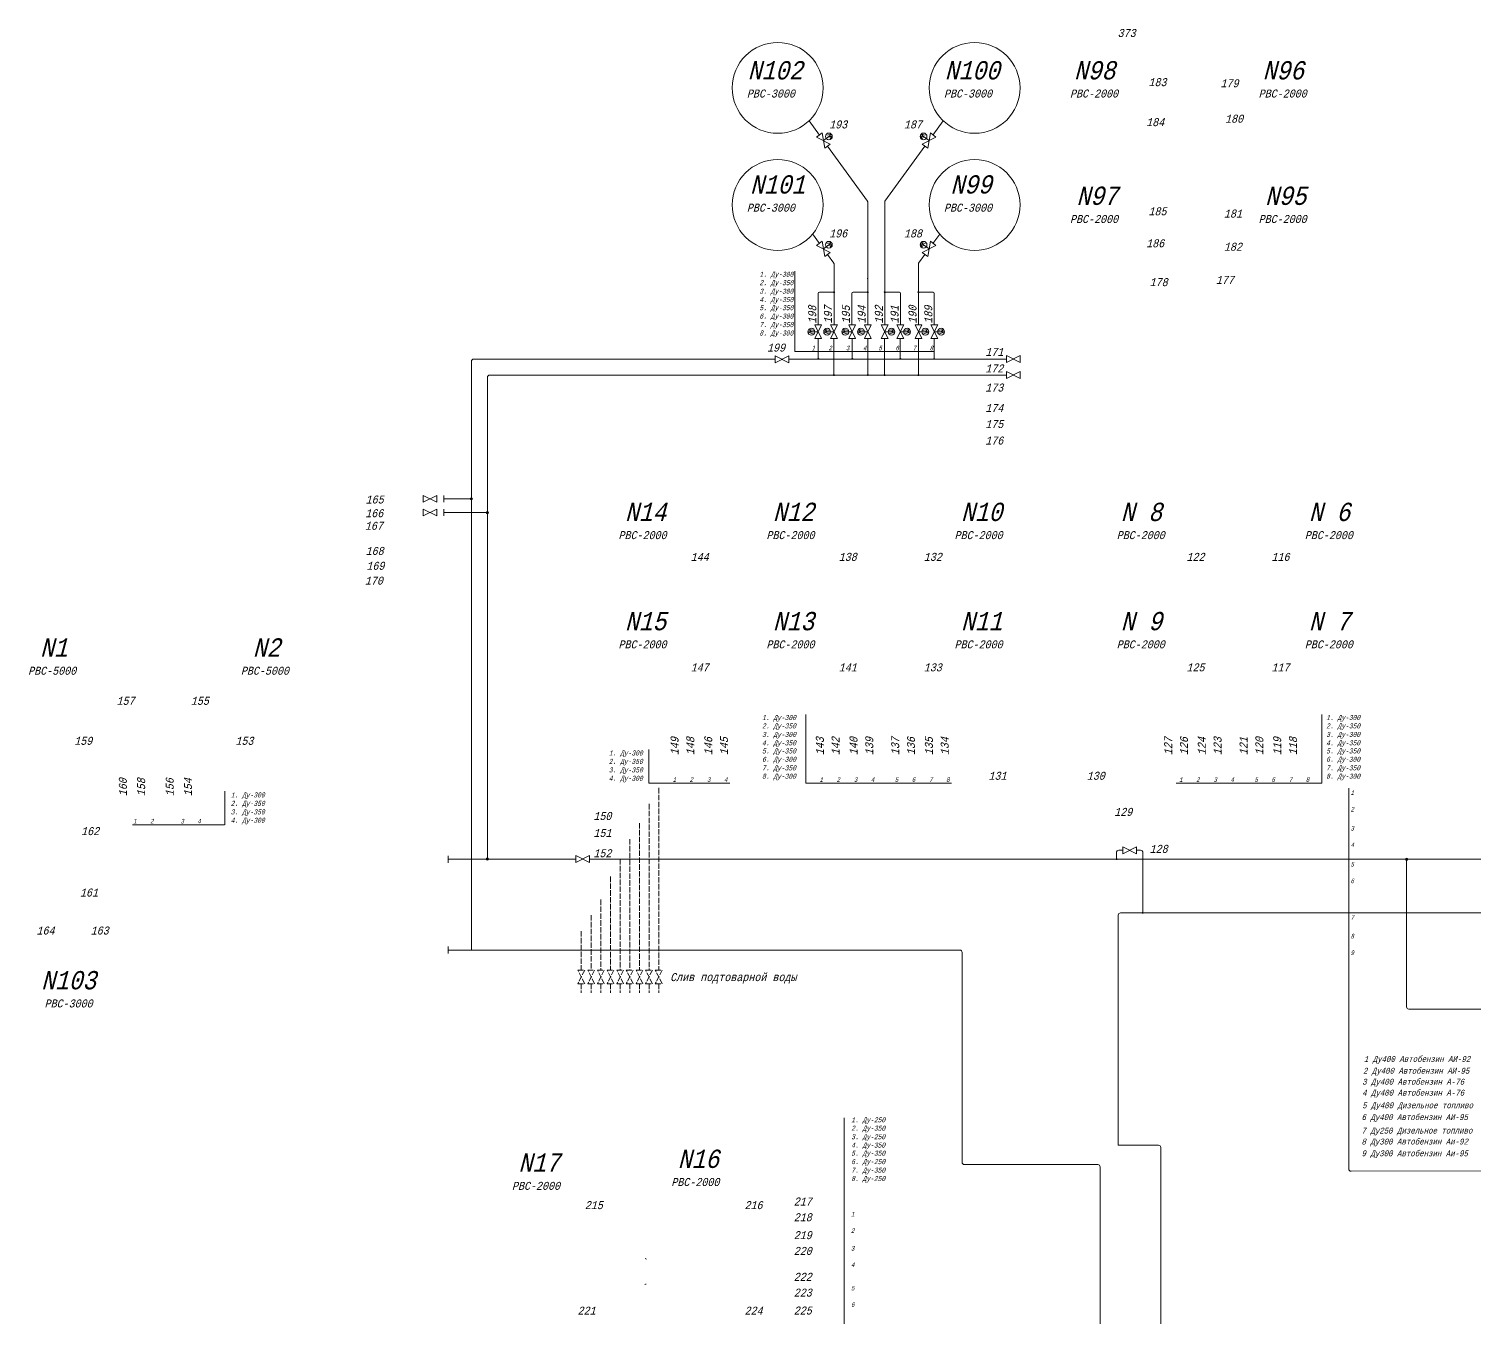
# Model space of a CAD drawing. Extents: x 26 to 789, y 11 to 574.
# Drawn here: x 40.4 to 356.4, y 292.5 to 574.3 of the extents above; entities that cross this region are included whole.
import ezdxf

# ---------------------------------------------------------------- set-up
doc = ezdxf.new("R2010")
doc.units = 0
doc.header["$MEASUREMENT"] = 0
doc.linetypes.add('ACAD_ISO02W100', pattern=[15, 12, -3])
doc.layers.add('Дт', color=160, linetype='CONTINUOUS')
doc.layers.add('Надписи', color=4, linetype='CONTINUOUS', lineweight=5)
doc.layers.add('Общие трубы', color=254, linetype='CONTINUOUS', lineweight=30)
doc.styles.get("Standard").update_dxf_attribs({"font": 'COUR.TTF', "width": 0.8, "oblique": 7, "height": 2})

msp = doc.modelspace()

# ---------------------------------------------------------------- hatches: boundary and pattern name
at = {"layer": 'Дт', "lineweight": 20}
for points in [[(216.55, 516.66, 1), (216.35, 516.66, 1)], [(223.92, 516.66, 1), (223.72, 516.66, 1)], [(227.64, 516.66, 1), (227.44, 516.66, 1)], [(228.25, 516.66, 1), (228.06, 516.66, 1)], [(234.81, 516.66, -1), (235, 516.66, -1)], [(235.42, 516.66, -1), (235.62, 516.66, -1)]]:
    msp.add_hatch(color=256, dxfattribs=at).paths.add_polyline_path(points)
h = msp.add_hatch(color=256, dxfattribs=at)
edge = h.paths.add_edge_path()
edge.add_arc((216.45, 516.66), 0.0987, 0, 360)
h = msp.add_hatch(color=256, dxfattribs=at)
edge = h.paths.add_edge_path()
edge.add_arc((223.82, 516.66), 0.0987, 0, 360)
h = msp.add_hatch(color=256, dxfattribs=at)
edge = h.paths.add_edge_path()
edge.add_arc((227.54, 516.66), 0.0987, 0, 360, ccw=False)
h = msp.add_hatch(color=256, dxfattribs=at)
edge = h.paths.add_edge_path()
edge.add_arc((234.91, 516.66), 0.0987, 0, 360, ccw=False)
h = msp.add_hatch(color=256, dxfattribs=at)
edge = h.paths.add_edge_path()
edge.add_arc((213, 502.08), 0.0987, 0, 360)
h = msp.add_hatch(color=256, dxfattribs=at)
edge = h.paths.add_edge_path()
edge.add_arc((220.43, 502.08), 0.0987, 0, 360)
h = msp.add_hatch(color=256, dxfattribs=at)
edge = h.paths.add_edge_path()
edge.add_arc((230.93, 502.08), 0.0987, 0, 360, ccw=False)
h = msp.add_hatch(color=256, dxfattribs=at)
edge = h.paths.add_edge_path()
edge.add_arc((238.36, 502.08), 0.0987, 0, 360, ccw=False)
h = msp.add_hatch(color=256, dxfattribs=at)
edge = h.paths.add_edge_path()
edge.add_arc((216.44, 498.54), 0.0987, 0, 360)
h = msp.add_hatch(color=256, dxfattribs=at)
edge = h.paths.add_edge_path()
edge.add_arc((223.84, 498.54), 0.0987, 0, 360)
h = msp.add_hatch(color=256, dxfattribs=at)
edge = h.paths.add_edge_path()
edge.add_arc((227.52, 498.54), 0.0987, 0, 360, ccw=False)
h = msp.add_hatch(color=256, dxfattribs=at)
edge = h.paths.add_edge_path()
edge.add_arc((234.91, 498.54), 0.0987, 0, 360, ccw=False)
h = msp.add_hatch(color=256, dxfattribs=at)
edge = h.paths.add_edge_path()
edge.add_arc((137.12, 471.46), 0.25, 0, 360)
h = msp.add_hatch(color=256, dxfattribs=at)
edge = h.paths.add_edge_path()
edge.add_arc((140.62, 468.46), 0.25, 0, 360)
h = msp.add_hatch(color=256, dxfattribs=at)
edge = h.paths.add_edge_path()
edge.add_arc((140.65, 392.66), 0.25, 0, 360)
h = msp.add_hatch(color=256, dxfattribs=at)
edge = h.paths.add_edge_path()
edge.add_arc((341.66, 392.59), 0.25, 0, 360)

# ---------------------------------------------------------------- linework, layer by layer
for p, q in [((211, 554.17), (213.27, 551.04)), ((240.35, 554.16), (238.09, 551.04)), ((214.13, 549.85), (215.33, 550.73)), ((237.23, 549.85), (236.03, 550.73)), ((215.02, 548.63), (223.78, 536.55)), ((236.34, 548.63), (227.58, 536.55)), ((223.82, 536.4), (223.82, 509.52)), ((227.53, 536.4), (227.53, 509.52)), ((211.78, 529.4), (213.27, 527.34)), ((239.57, 529.38), (238.09, 527.34)), ((214.13, 526.15), (215.33, 527.03)), ((215.02, 524.93), (216.4, 523.02)), ((236.34, 524.93), (234.96, 523.02)), ((237.23, 526.15), (236.03, 527.03)), ((216.45, 522.87), (216.45, 509.52)), ((234.91, 522.87), (234.91, 509.52)), ((213, 516.41), (213, 509.52)), ((216.45, 516.66), (213.25, 516.66)), ((220.37, 516.41), (220.37, 509.52)), ((223.82, 516.66), (220.62, 516.66)), ((227.54, 516.66), (230.74, 516.66)), ((230.99, 516.41), (230.99, 509.52)), ((234.91, 516.66), (238.11, 516.66)), ((238.36, 516.41), (238.36, 509.52)), ((213.74, 506.52), (212.24, 509.52)), ((212.24, 509.52), (213.74, 509.52)), ((213.74, 509.52), (212.24, 506.52)), ((217.19, 506.52), (215.69, 509.52)), ((215.69, 509.52), (217.19, 509.52)), ((217.19, 509.52), (215.69, 506.52)), ((221.17, 506.52), (219.67, 509.52)), ((219.67, 509.52), (221.17, 509.52)), ((221.17, 509.52), (219.67, 506.52)), ((224.59, 506.52), (223.09, 509.52)), ((223.09, 509.52), (224.59, 509.52)), ((224.59, 509.52), (223.09, 506.52)), ((226.77, 506.52), (228.27, 509.52)), ((228.27, 509.52), (226.77, 509.52)), ((226.77, 509.52), (228.27, 506.52)), ((230.19, 506.52), (231.69, 509.52)), ((231.69, 509.52), (230.19, 509.52)), ((230.19, 509.52), (231.69, 506.52)), ((234.17, 506.52), (235.67, 509.52)), ((235.67, 509.52), (234.17, 509.52)), ((234.17, 509.52), (235.67, 506.52)), ((237.62, 506.52), (239.12, 509.52)), ((239.12, 509.52), (237.62, 509.52)), ((237.62, 509.52), (239.12, 506.52)), ((211.99, 507.52), (210.74, 508.02)), ((210.74, 508.02), (211.49, 508.02)), ((211.49, 508.02), (210.99, 508.52)), ((210.99, 508.52), (212.24, 508.27)), ((212.99, 508.02), (211.49, 508.02)), ((212.24, 506.52), (213.74, 506.52)), ((213, 506.52), (213, 502.08)), ((215.44, 507.52), (214.19, 508.02)), ((214.19, 508.02), (214.94, 508.02)), ((214.94, 508.02), (214.44, 508.52)), ((214.44, 508.52), (215.69, 508.27)), ((216.44, 508.02), (214.94, 508.02)), ((215.69, 506.52), (217.19, 506.52)), ((216.44, 506.52), (216.44, 498.54)), ((219.42, 507.52), (218.17, 508.02)), ((218.17, 508.02), (218.92, 508.02)), ((218.92, 508.02), (218.42, 508.52)), ((218.42, 508.52), (219.67, 508.27)), ((220.42, 508.02), (218.92, 508.02)), ((219.67, 506.52), (221.17, 506.52)), ((220.43, 506.52), (220.43, 502.08)), ((222.84, 507.52), (221.59, 508.02)), ((221.59, 508.02), (222.34, 508.02)), ((222.34, 508.02), (221.84, 508.52)), ((221.84, 508.52), (223.09, 508.27)), ((223.84, 508.02), (222.34, 508.02)), ((223.09, 506.52), (224.59, 506.52)), ((223.84, 506.52), (223.84, 498.54)), ((228.27, 506.52), (226.77, 506.52)), ((227.52, 508.02), (229.02, 508.02)), ((227.52, 506.52), (227.52, 498.54)), ((229.52, 508.52), (228.27, 508.27)), ((228.52, 507.52), (229.77, 508.02)), ((229.02, 508.02), (229.52, 508.52)), ((229.77, 508.02), (229.02, 508.02)), ((231.69, 506.52), (230.19, 506.52)), ((230.93, 506.52), (230.93, 502.08)), ((230.94, 508.02), (232.44, 508.02)), ((232.94, 508.52), (231.69, 508.27)), ((231.94, 507.52), (233.19, 508.02)), ((232.44, 508.02), (232.94, 508.52)), ((233.19, 508.02), (232.44, 508.02)), ((235.67, 506.52), (234.17, 506.52)), ((234.92, 508.02), (236.42, 508.02)), ((234.92, 506.52), (234.92, 498.54)), ((236.92, 508.52), (235.67, 508.27)), ((235.92, 507.52), (237.17, 508.02)), ((236.42, 508.02), (236.92, 508.52)), ((237.17, 508.02), (236.42, 508.02)), ((239.12, 506.52), (237.62, 506.52)), ((238.36, 506.52), (238.36, 502.08)), ((238.37, 508.02), (239.87, 508.02)), ((240.37, 508.52), (239.12, 508.27)), ((239.37, 507.52), (240.62, 508.02)), ((239.87, 508.02), (240.37, 508.52)), ((240.62, 508.02), (239.87, 508.02)), ((137.14, 372.76), (137.14, 501.54)), ((203.58, 502.04), (137.64, 502.04)), ((206.58, 502.04), (254.14, 502.04)), ((140.64, 498.04), (140.64, 392.63)), ((254.14, 498.54), (141.14, 498.54)), ((131.1, 470.71), (131.1, 472.21)), ((131.1, 471.46), (137.12, 471.46)), ((131.1, 467.71), (131.1, 469.21)), ((131.1, 468.46), (140.62, 468.46)), ((132.1, 393.36), (132.1, 391.86)), ((159.99, 392.66), (132.13, 392.66)), ((369.15, 392.66), (162.99, 392.66)), ((278.22, 394.08), (278.22, 392.58)), ((279.58, 394.58), (278.72, 394.58)), ((282.65, 394.58), (283.51, 394.58)), ((284.01, 394.08), (284.01, 380.85)), ((341.66, 392.6), (341.66, 387.25)), ((341.66, 387.25), (341.66, 360.33)), ((278.62, 380.39), (278.62, 330.07)), ((279.12, 380.89), (369.16, 380.89)), ((132.1, 373.51), (132.1, 372.01)), ((243.97, 372.76), (132.1, 372.76)), ((244.47, 372.26), (244.47, 326.31)), ((342.16, 359.83), (369.16, 359.83)), ((278.62, 330.07), (287.41, 330.07)), ((287.91, 329.57), (287.91, 274.81)), ((244.97, 325.81), (274.15, 325.81)), ((274.65, 325.31), (274.65, 121.31))]:
    msp.add_line(p, q, dxfattribs=at)
for points in [[(212.63, 550.61), (213.84, 551.5), (214.41, 548.19), (215.62, 549.08)], [(238.72, 550.61), (237.52, 551.5), (236.94, 548.19), (235.74, 549.08)], [(212.63, 526.91), (213.84, 527.8), (214.41, 524.49), (215.62, 525.38)], [(238.72, 526.91), (237.52, 527.8), (236.94, 524.49), (235.74, 525.38)], [(206.58, 502.72), (206.58, 501.22), (203.58, 502.72), (203.58, 501.22)], [(257.14, 502.79), (257.14, 501.29), (254.14, 502.79), (254.14, 501.29)], [(257.14, 499.29), (257.14, 497.79), (254.14, 499.29), (254.14, 497.79)], [(129.6, 472.21), (129.6, 470.71), (126.6, 472.21), (126.6, 470.71)], [(129.6, 469.21), (129.6, 467.71), (126.6, 469.21), (126.6, 467.71)], [(279.62, 393.81), (279.62, 395.31), (282.62, 393.81), (282.62, 395.31)], [(162.99, 393.41), (162.99, 391.91), (159.99, 393.41), (159.99, 391.91)]]:
    msp.add_lwpolyline(points, close=True, dxfattribs=at)
for points in [[(215, 551.02), (215.75, 551.26), (215.29, 550.61), (216.04, 550.86), (215.59, 550.21)], [(236.36, 551.02), (235.61, 551.26), (236.06, 550.61), (235.31, 550.86), (235.77, 550.21)], [(215, 527.32), (215.75, 527.56), (215.29, 526.91), (216.04, 527.16), (215.59, 526.51)], [(236.36, 527.32), (235.61, 527.56), (236.06, 526.91), (235.31, 527.16), (235.77, 526.51)]]:
    msp.add_lwpolyline(points, dxfattribs=at)
for centre, radius in [((204.13, 561.36), 9.94), ((247.19, 561.36), 9.94), ((215.33, 550.73), 0.75), ((236.03, 550.73), 0.75), ((204.13, 535.75), 9.94), ((247.19, 535.75), 9.94), ((215.33, 527.03), 0.75), ((236.03, 527.03), 0.75), ((216.45, 516.66), 0.0987), ((223.82, 516.66), 0.0987), ((227.54, 516.66), 0.0987), ((234.91, 516.66), 0.0987), ((211.49, 508.02), 0.75), ((214.94, 508.02), 0.75), ((218.92, 508.02), 0.75), ((222.34, 508.02), 0.75), ((229.02, 508.02), 0.75), ((232.44, 508.02), 0.75), ((236.42, 508.02), 0.75), ((239.87, 508.02), 0.75), ((213, 502.08), 0.0987), ((220.43, 502.08), 0.0987), ((230.93, 502.08), 0.0987), ((238.36, 502.08), 0.0987), ((216.44, 498.54), 0.0987), ((223.84, 498.54), 0.0987), ((227.52, 498.54), 0.0987), ((234.91, 498.54), 0.0987), ((137.12, 471.46), 0.25), ((140.62, 468.46), 0.25), ((140.65, 392.66), 0.25), ((278.26, 392.66), 0.0987), ((341.66, 392.59), 0.25), ((283.97, 380.89), 0.0987)]:
    msp.add_circle(centre, radius, dxfattribs=at)
for centre, radius, start, end in [((223.57, 536.4), 0.25, 0, 35.9421), ((227.78, 536.4), 0.25, 144.0579, 180), ((216.2, 522.87), 0.25, 0, 35.9421), ((216.2, 522.87), 0.25, 0, 35.9421), ((235.16, 522.87), 0.25, 144.0579, 180), ((235.16, 522.87), 0.25, 144.0579, 180), ((223.57, 519.59), 0.25, 0, 35.9421), ((227.78, 519.59), 0.25, 144.0579, 180), ((213.25, 516.41), 0.25, 90, 180), ((220.62, 516.41), 0.25, 90, 180), ((230.74, 516.41), 0.25, 0, 90), ((238.11, 516.41), 0.25, 0, 90), ((137.64, 501.54), 0.5, 90, 180), ((141.14, 498.04), 0.5, 90, 180), ((278.72, 394.08), 0.5, 90, 180), ((283.51, 394.08), 0.5, 0, 90), ((279.12, 380.39), 0.5, 90, 180), ((243.97, 372.26), 0.5, 0, 90), ((342.16, 360.33), 0.5, 180, 270), ((287.41, 329.57), 0.5, 0, 90), ((244.97, 326.31), 0.5, 180, 270), ((274.15, 325.31), 0.5, 0, 90), ((175.42, 305.65), 0.5, 234.0579, 270), ((175.4, 299.17), 0.5, 90, 125.9421)]:
    msp.add_arc(centre, radius, start, end, dxfattribs=at)
at = {"layer": 'Надписи', "lineweight": 5}
for p, q in [((207.9, 521.25), (207.9, 503.66)), ((238.39, 503.66), (207.9, 503.66)), ((210.29, 424.29), (210.29, 409.26)), ((323.1, 424.29), (323.1, 409.26)), ((175.98, 416.62), (175.98, 409.26)), ((193.68, 409.26), (175.98, 409.26)), ((242.15, 409.26), (210.29, 409.26)), ((323.1, 409.26), (291.24, 409.26)), ((329.02, 324.85), (329.02, 408.17)), ((218.69, 336.08), (218.69, 288.87)), ((329.52, 324.35), (360.4, 324.45))]:
    msp.add_line(p, q, dxfattribs=at)
at = {"layer": 'Надписи', "lineweight": 15}
for p, q in [((83.26, 407.49), (83.26, 400.14)), ((83.18, 400.16), (63.06, 400.16))]:
    msp.add_line(p, q, dxfattribs=at)
at = {"layer": 'Надписи', "lineweight": 5}
msp.add_arc((329.52, 324.85), 0.5, 180, 270.2407, dxfattribs=at)
at = {"layer": 'Общие трубы', "color": 7, "linetype": 'ACAD_ISO02W100', "lineweight": 5, "ltscale": 0.1}
for p, q in [((178.12, 408.21), (178.12, 368.39)), ((175.99, 404.71), (175.99, 368.39)), ((173.9, 400.53), (173.9, 368.39)), ((171.78, 397.03), (171.78, 368.39)), ((169.69, 392.66), (169.69, 368.39)), ((167.56, 388.83), (167.56, 368.39)), ((165.47, 383.78), (165.47, 368.39)), ((163.35, 380.42), (163.35, 368.39)), ((161.18, 376.92), (161.18, 368.39)), ((161.18, 365.39), (161.18, 363.39)), ((163.35, 365.39), (163.35, 363.39)), ((165.47, 365.39), (165.47, 363.39)), ((167.56, 365.39), (167.56, 363.39)), ((169.69, 365.39), (169.69, 363.39)), ((171.78, 365.39), (171.78, 363.39)), ((173.9, 365.39), (173.9, 363.39)), ((175.99, 365.39), (175.99, 363.39)), ((178.12, 365.39), (178.12, 363.39))]:
    msp.add_line(p, q, dxfattribs=at)
at = {"layer": 'Общие трубы', "linetype": 'ACAD_ISO02W100', "lineweight": 5, "ltscale": 0.1}
for p, q in [((160.43, 368.39), (161.93, 368.39)), ((161.93, 368.39), (160.43, 365.39)), ((161.93, 365.39), (160.43, 368.39)), ((162.6, 368.39), (164.1, 368.39)), ((164.1, 368.39), (162.6, 365.39)), ((164.1, 365.39), (162.6, 368.39)), ((164.72, 368.39), (166.22, 368.39)), ((166.22, 368.39), (164.72, 365.39)), ((166.22, 365.39), (164.72, 368.39)), ((166.81, 368.39), (168.31, 368.39)), ((168.31, 368.39), (166.81, 365.39)), ((168.31, 365.39), (166.81, 368.39)), ((168.94, 368.39), (170.44, 368.39)), ((170.44, 368.39), (168.94, 365.39)), ((170.44, 365.39), (168.94, 368.39)), ((171.03, 368.39), (172.53, 368.39)), ((172.53, 368.39), (171.03, 365.39)), ((172.53, 365.39), (171.03, 368.39)), ((173.15, 368.39), (174.65, 368.39)), ((174.65, 368.39), (173.15, 365.39)), ((174.65, 365.39), (173.15, 368.39)), ((175.24, 368.39), (176.74, 368.39)), ((176.74, 368.39), (175.24, 365.39)), ((176.74, 365.39), (175.24, 368.39)), ((177.37, 368.39), (178.87, 368.39)), ((178.87, 368.39), (177.37, 365.39)), ((178.87, 365.39), (177.37, 368.39)), ((160.43, 365.39), (161.93, 365.39)), ((162.6, 365.39), (164.1, 365.39)), ((164.72, 365.39), (166.22, 365.39)), ((166.81, 365.39), (168.31, 365.39)), ((168.94, 365.39), (170.44, 365.39)), ((171.03, 365.39), (172.53, 365.39)), ((173.15, 365.39), (174.65, 365.39)), ((175.24, 365.39), (176.74, 365.39)), ((177.37, 365.39), (178.87, 365.39))]:
    msp.add_line(p, q, dxfattribs=at)

# ---------------------------------------------------------------- texts
at = {"layer": 'Надписи', "lineweight": 15, "oblique": 15, "width": 0.75}
for s, height, p in [('373', 1.75, (278.47, 572.49)), ('N102', 4, (197.56, 563.21)), ('N100', 4, (240.66, 563.21)), ('N98', 4, (268.93, 563.21)), ('N96', 4, (310.18, 563.21)), ('183', 1.75, (285.22, 561.74)), ('179', 1.75, (300.97, 561.49)), ('РВС-3000', 1.75, (197.39, 559.25)), ('РВС-3000', 1.75, (240.5, 559.25)), ('РВС-2000', 1.75, (268.06, 559.25)), ('РВС-2000', 1.75, (309.31, 559.25)), ('193', 1.75, (215.4, 552.49)), ('187', 1.75, (231.75, 552.49)), ('184', 1.75, (284.72, 552.99)), ('180', 1.75, (301.97, 553.74)), ('N101', 4, (198.09, 538.24)), ('N99', 4, (241.91, 538.24)), ('N97', 4, (269.47, 535.76)), ('N95', 4, (310.72, 535.76)), ('РВС-3000', 1.75, (197.39, 534.28)), ('РВС-3000', 1.75, (240.5, 534.28)), ('185', 1.75, (285.22, 533.49)), ('181', 1.75, (301.72, 532.99)), ('РВС-2000', 1.75, (268.06, 531.8)), ('РВС-2000', 1.75, (309.31, 531.8)), ('196', 1.75, (215.4, 528.65)), ('188', 1.75, (231.75, 528.65)), ('186', 1.75, (284.72, 526.49)), ('182', 1.75, (301.72, 525.74)), ('178', 1.75, (285.47, 517.99)), ('177', 1.75, (299.97, 518.49)), ('199', 1.75, (201.81, 503.67)), ('171', 1.75, (249.53, 502.72)), ('172', 1.75, (249.53, 499.11)), ('173', 1.75, (249.53, 494.93)), ('174', 1.75, (249.53, 490.46)), ('175', 1.75, (249.53, 486.95)), ('176', 1.75, (249.53, 483.34)), ('165', 1.75, (114.02, 470.44)), ('166', 1.75, (113.94, 467.44)), ('N14', 4, (170.73, 466.61)), ('N12', 4, (203.08, 466.61)), ('N10', 4, (244.22, 466.61)), ('N 8', 4, (279.16, 466.61)), ('N 6', 4, (320.3, 466.61)), ('167', 1.75, (113.86, 464.69)), ('РВС-2000', 1.75, (169.32, 462.65)), ('РВС-2000', 1.75, (201.67, 462.65)), ('РВС-2000', 1.75, (242.81, 462.65)), ('РВС-2000', 1.75, (278.27, 462.65)), ('РВС-2000', 1.75, (319.41, 462.65)), ('168', 1.75, (114.02, 459.19)), ('144', 1.75, (185.11, 457.89)), ('138', 1.75, (217.48, 457.89)), ('132', 1.75, (236.08, 457.89)), ('122', 1.75, (293.53, 457.89)), ('116', 1.75, (312.12, 457.89)), ('169', 1.75, (114.19, 455.94)), ('170', 1.75, (113.86, 452.69)), ('N15', 4, (170.73, 442.71)), ('N13', 4, (203.08, 442.71)), ('N11', 4, (244.22, 442.71)), ('N 9', 4, (279.16, 442.71)), ('N 7', 4, (320.3, 442.71)), ('N1', 4, (42.82, 436.94)), ('N2', 4, (89.35, 436.94)), ('РВС-2000', 1.75, (169.32, 438.75)), ('РВС-2000', 1.75, (201.67, 438.75)), ('РВС-2000', 1.75, (242.81, 438.75)), ('РВС-2000', 1.75, (278.27, 438.75)), ('РВС-2000', 1.75, (319.41, 438.75)), ('РВС-5000', 1.75, (40.21, 432.98)), ('РВС-5000', 1.75, (86.74, 432.98)), ('147', 1.75, (185.11, 433.72)), ('141', 1.75, (217.48, 433.72)), ('133', 1.75, (236.08, 433.72)), ('125', 1.75, (293.53, 433.72)), ('117', 1.75, (312.12, 433.72)), ('157', 1.75, (59.55, 426.4)), ('155', 1.75, (75.8, 426.4)), ('159', 1.75, (50.3, 417.65)), ('153', 1.75, (85.55, 417.65)), ('131', 1.75, (250.23, 410)), ('130', 1.75, (271.73, 410)), ('2. Ду-350', 1.1, (84.52, 404.3)), ('1. Ду-300', 1.1, (84.52, 406.14)), ('1', 1, (63.17, 400.45)), ('2', 1, (66.88, 400.45)), ('3', 1, (73.51, 400.45)), ('4', 1, (77.22, 400.45)), ('3. Ду-350', 1.1, (84.52, 402.43)), ('4. Ду-300', 1.1, (84.52, 400.6)), ('150', 1.75, (163.83, 401.2)), ('129', 1.75, (277.73, 402.1)), ('162', 1.75, (51.8, 397.9)), ('151', 1.75, (163.83, 397.49)), ('128', 1.75, (285.47, 394.01)), ('152', 1.75, (163.83, 393.06)), ('161', 1.75, (51.55, 384.46)), ('164      163', 1.75, (42.05, 376.15)), ('N103', 4, (43.06, 364.16)), ('РВС-3000', 1.75, (43.81, 360.2)), ('N16', 4, (182.28, 325.09)), ('N17', 4, (147.43, 324.25)), ('РВС-2000', 1.75, (180.87, 321.13)), ('РВС-2000', 1.75, (146.02, 320.29)), ('215', 1.75, (161.95, 316.08)), ('216', 1.75, (196.88, 316.08)), ('217', 1.75, (207.64, 316.87)), ('218', 1.75, (207.64, 313.43)), ('219', 1.75, (207.64, 309.51)), ('220', 1.75, (207.64, 306.06)), ('222', 1.75, (207.64, 300.39)), ('223', 1.75, (207.64, 296.94)), ('221', 1.75, (160.36, 292.99)), ('224', 1.75, (196.88, 292.99)), ('225', 1.75, (207.64, 293.02))]:
    msp.add_text(s, height=height, dxfattribs=at).set_placement(p)
at = {"layer": 'Надписи', "lineweight": 5, "oblique": 15, "width": 0.75}
for s, height, p in [('2. Ду-350', 1.1, (200.13, 518.2)), ('1. Ду-300', 1.1, (200.13, 520.03)), ('3. Ду-300', 1.1, (200.13, 516.33)), ('4. Ду-350', 1.1, (200.13, 514.5)), ('5. Ду-350', 1.1, (200.13, 512.73)), ('6. Ду-300', 1.1, (200.13, 510.89)), ('7. Ду-350', 1.1, (200.13, 509.02)), ('8. Ду-300', 1.1, (200.13, 507.19)), ('1', 1, (211.55, 503.95)), ('2', 1, (215.25, 503.95)), ('3', 1, (219.06, 503.95)), ('4', 1, (222.77, 503.95)), ('5', 1, (226.16, 503.95)), ('6', 1, (229.87, 503.95)), ('7', 1, (233.68, 503.95)), ('8', 1, (237.38, 503.95)), ('1. Ду-300', 1.1, (200.71, 423.07)), ('1. Ду-300', 1.1, (324.08, 423.07)), ('2. Ду-350', 1.1, (200.71, 421.24)), ('3. Ду-300', 1.1, (200.71, 419.37)), ('2. Ду-350', 1.1, (324.08, 421.24)), ('3. Ду-300', 1.1, (324.08, 419.37)), ('4. Ду-350', 1.1, (200.71, 417.53)), ('4. Ду-350', 1.1, (324.08, 417.53)), ('2. Ду-350', 1.1, (167.2, 413.48)), ('1. Ду-300', 1.1, (167.2, 415.32)), ('5. Ду-350', 1.1, (200.71, 415.76)), ('6. Ду-300', 1.1, (200.71, 413.93)), ('5. Ду-350', 1.1, (324.08, 415.76)), ('6. Ду-300', 1.1, (324.08, 413.93)), ('3. Ду-350', 1.1, (167.2, 411.61)), ('4. Ду-300', 1.1, (167.2, 409.78)), ('8. Ду-300', 1.1, (200.71, 410.23)), ('7. Ду-350', 1.1, (200.71, 412.06)), ('8. Ду-300', 1.1, (324.08, 410.23)), ('7. Ду-350', 1.1, (324.08, 412.06)), ('1', 1, (181.16, 409.55)), ('2', 1, (184.87, 409.55)), ('3', 1, (188.68, 409.55)), ('4', 1, (192.39, 409.55)), ('1', 1, (213.28, 409.55)), ('2', 1, (216.99, 409.55)), ('3', 1, (220.8, 409.55)), ('4', 1, (224.5, 409.55)), ('5', 1, (229.75, 409.55)), ('6', 1, (233.46, 409.55)), ('7', 1, (237.27, 409.55)), ('8', 1, (240.97, 409.55)), ('1', 1, (291.93, 409.55)), ('2', 1, (295.64, 409.55)), ('3', 1, (299.45, 409.55)), ('4', 1, (303.15, 409.55)), ('5', 1, (308.4, 409.55)), ('6', 1, (312.11, 409.55)), ('7', 1, (315.92, 409.55)), ('8', 1, (319.62, 409.55)), ('1', 1, (329.41, 406.69)), ('2', 1, (329.41, 403.06)), ('3', 1, (329.41, 398.9)), ('4', 1, (329.41, 395.27)), ('5', 1, (329.41, 391.02)), ('6', 1, (329.41, 387.39)), ('7', 1, (329.41, 379.37)), ('8', 1, (329.41, 375.3)), ('9', 1, (329.41, 371.66)), ('Слив подтоварной воды', 1.75, (180.61, 365.96)), ('1 Ду400 Автобензин АИ-92', 1.2899, (332.33, 348.28)), ('3 Ду400 Автобензин А-76', 1.2899, (331.95, 343.3)), ('2 Ду400 Автобензин АИ-95', 1.2899, (332.13, 345.7)), ('4 Ду400 Автобензин А-76', 1.2899, (331.95, 340.9)), ('5 Ду400 Дизельное топливо', 1.2899, (331.95, 338.14)), ('1. Ду-250', 1.1, (220.21, 335.06)), ('6 Ду400 Автобензин АИ-95', 1.2899, (331.82, 335.56)), ('2. Ду-350', 1.1, (220.21, 333.23)), ('3. Ду-250', 1.1, (220.21, 331.36)), ('7 Ду250 Дизельное топливо', 1.2899, (331.82, 332.61)), ('4. Ду-350', 1.1, (220.21, 329.53)), ('5. Ду-350', 1.1, (220.21, 327.76)), ('8 Ду300 Автобензин Аи-92', 1.2899, (331.82, 330.22)), ('9 Ду300 Автобензин Аи-95', 1.2899, (331.82, 327.64)), ('6. Ду-250', 1.1, (220.21, 325.92)), ('8. Ду-250', 1.1, (220.21, 322.22)), ('7. Ду-350', 1.1, (220.21, 324.05)), ('1', 1, (220.16, 314.48)), ('2', 1, (220.16, 310.88)), ('3', 1, (220.16, 307.01)), ('4', 1, (220.16, 303.41)), ('5', 1, (220.16, 298.29)), ('6', 1, (220.16, 294.69))]:
    msp.add_text(s, height=height, dxfattribs=at).set_placement(p)
at = {"layer": 'Надписи', "lineweight": 15, "oblique": 15, "width": 0.75}
for s, p in [('198', (212.56, 509.79)), ('197', (216.01, 509.79)), ('195', (219.92, 509.79)), ('194', (223.37, 509.79)), ('192', (227.13, 509.79)), ('191', (230.57, 509.79)), ('190', (234.49, 509.79)), ('189', (237.94, 509.79)), ('149', (182.46, 415.39)), ('148', (185.9, 415.39)), ('146', (189.82, 415.39)), ('145', (193.27, 415.39)), ('143', (214.23, 415.39)), ('142', (217.67, 415.39)), ('140', (221.59, 415.39)), ('139', (225.04, 415.39)), ('137', (230.71, 415.39)), ('136', (234.16, 415.39)), ('135', (238.08, 415.39)), ('134', (241.53, 415.39)), ('127', (290.4, 415.39)), ('126', (293.85, 415.39)), ('124', (297.76, 415.39)), ('123', (301.21, 415.39)), ('121', (306.89, 415.39)), ('120', (310.34, 415.39)), ('119', (314.25, 415.39)), ('118', (317.7, 415.39)), ('160', (61.8, 406.4)), ('158', (65.8, 406.4)), ('156', (72.05, 406.4)), ('154', (76.05, 406.4))]:
    msp.add_text(s, height=1.75, rotation=90, dxfattribs=at).set_placement(p)

doc.saveas('drawing.dxf')
